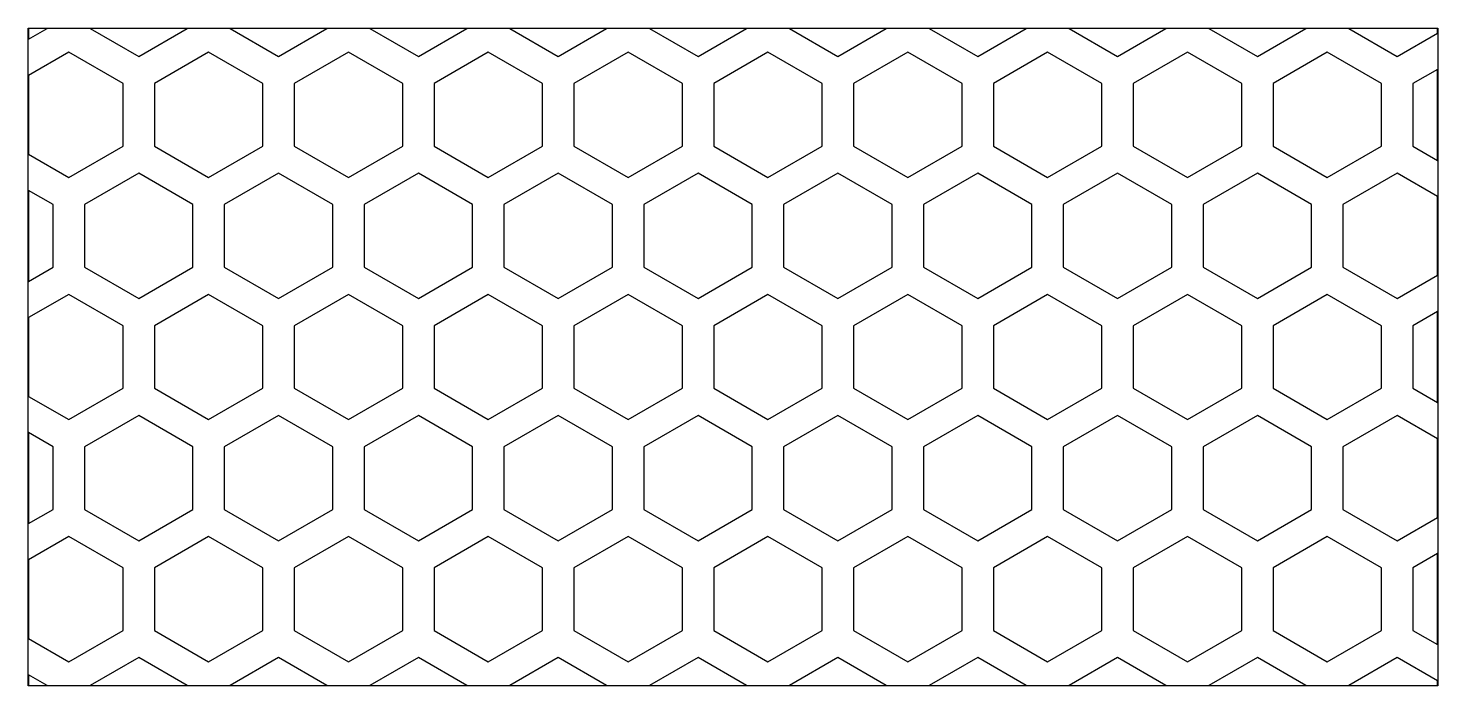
# Model space of a CAD drawing. Extents: x -22.5 to 22.5, y -23.2 to -2.2.
import ezdxf

# ---------------------------------------------------------------- set-up
doc = ezdxf.new("R2010")
doc.units = 0
doc.layers.add('Add_Red', color=1, linetype='Continuous')
doc.layers.add('Outline_Red', color=1, linetype='Continuous')

msp = doc.modelspace()

# ---------------------------------------------------------------- linework, layer by layer
at = {"layer": 'Add_Red'}
for points in [[(-21.89171, -2.26), (-22.49, -2.26), (-22.49, -2.605423), (-21.89171, -2.26)], [(-17.427608, -2.26), (-20.51732, -2.26), (-18.972464, -3.151923), (-17.427608, -2.26)], [(-12.963507, -2.26), (-16.053219, -2.26), (-14.508363, -3.151923), (-12.963507, -2.26)], [(-8.499406, -2.26), (-11.589118, -2.26), (-10.044261, -3.151923), (-8.499406, -2.26)], [(-4.035304, -2.26), (-7.125018, -2.26), (-5.580161, -3.151923), (-4.035304, -2.26)], [(0.428796, -2.259999), (-2.660917, -2.26), (-1.11606, -3.151923), (0.428796, -2.259999)], [(4.892897, -2.259999), (1.803184, -2.259999), (3.34804, -3.151923), (4.892897, -2.259999)], [(9.356998, -2.259999), (6.267284, -2.259999), (7.812141, -3.151923), (9.356998, -2.259999)], [(13.821099, -2.259999), (10.731386, -2.259999), (12.276243, -3.151923), (13.821099, -2.259999)], [(18.285201, -2.259999), (15.195485, -2.259999), (16.740343, -3.151923), (18.285201, -2.259999)], [(22.489999, -2.409708), (22.489999, -2.259999), (19.659586, -2.259999), (21.204444, -3.151923), (22.489999, -2.409708)], [(-19.472458, -6.017948), (-19.472458, -4.017948), (-21.204509, -3.017948), (-22.49, -3.760127), (-22.49, -6.275769), (-21.204509, -7.017948), (-19.472458, -6.017948)], [(-15.008357, -6.017948), (-15.008357, -4.017948), (-16.740408, -3.017948), (-18.472459, -4.017948), (-18.472459, -6.017948), (-16.740408, -7.017948), (-15.008357, -6.017948)], [(-10.544256, -6.017948), (-10.544256, -4.017948), (-12.276306, -3.017948), (-14.008357, -4.017948), (-14.008357, -6.017948), (-12.276306, -7.017948), (-10.544256, -6.017948)], [(-6.080155, -6.017948), (-6.080155, -4.017948), (-7.812206, -3.017948), (-9.544256, -4.017948), (-9.544256, -6.017948), (-7.812206, -7.017948), (-6.080155, -6.017948)], [(-1.616054, -6.017948), (-1.616054, -4.017948), (-3.348105, -3.017948), (-5.080155, -4.017948), (-5.080155, -6.017948), (-3.348105, -7.017948), (-1.616054, -6.017948)], [(2.848046, -6.017948), (2.848046, -4.017948), (1.115996, -3.017948), (-0.616054, -4.017948), (-0.616054, -6.017948), (1.115996, -7.017948), (2.848046, -6.017948)], [(7.312147, -6.017948), (7.312147, -4.017948), (5.580096, -3.017948), (3.848045, -4.017948), (3.848045, -6.017948), (5.580096, -7.017948), (7.312147, -6.017948)], [(11.776248, -6.017948), (11.776248, -4.017948), (10.044198, -3.017948), (8.312147, -4.017948), (8.312147, -6.017948), (10.044198, -7.017948), (11.776248, -6.017948)], [(16.240349, -6.017948), (16.240349, -4.017948), (14.508298, -3.017948), (12.776248, -4.017948), (12.776248, -6.017948), (14.508298, -7.017948), (16.240349, -6.017948)], [(20.70445, -6.017948), (20.70445, -4.017948), (18.972399, -3.017948), (17.240349, -4.017948), (17.240349, -6.017948), (18.972399, -7.017948), (20.70445, -6.017948)], [(22.489999, -3.564411), (21.70445, -4.017948), (21.70445, -6.017948), (22.489999, -6.471485), (22.489999, -3.564411)], [(-17.240381, -9.883974), (-17.240381, -7.883974), (-18.972432, -6.883974), (-20.704483, -7.883974), (-20.704483, -9.883974), (-18.972432, -10.883974), (-17.240381, -9.883974)], [(-12.77628, -9.883974), (-12.77628, -7.883974), (-14.50833, -6.883974), (-16.240381, -7.883974), (-16.240381, -9.883974), (-14.50833, -10.883974), (-12.77628, -9.883974)], [(-8.312179, -9.883974), (-8.312179, -7.883974), (-10.044229, -6.883974), (-11.77628, -7.883974), (-11.77628, -9.883974), (-10.044229, -10.883974), (-8.312179, -9.883974)], [(-3.848078, -9.883974), (-3.848078, -7.883974), (-5.580129, -6.883974), (-7.312179, -7.883974), (-7.312179, -9.883974), (-5.580129, -10.883974), (-3.848078, -9.883974)], [(0.616023, -9.883974), (0.616023, -7.883974), (-1.116027, -6.883974), (-2.848078, -7.883974), (-2.848078, -9.883974), (-1.116027, -10.883974), (0.616023, -9.883974)], [(5.080123, -9.883974), (5.080123, -7.883974), (3.348072, -6.883974), (1.616022, -7.883974), (1.616022, -9.883974), (3.348072, -10.883974), (5.080123, -9.883974)], [(9.544224, -9.883974), (9.544224, -7.883974), (7.812174, -6.883974), (6.080123, -7.883974), (6.080123, -9.883974), (7.812174, -10.883974), (9.544224, -9.883974)], [(14.008325, -9.883974), (14.008325, -7.883974), (12.276275, -6.883974), (10.544224, -7.883974), (10.544224, -9.883974), (12.276275, -10.883974), (14.008325, -9.883974)], [(18.472426, -9.883974), (18.472426, -7.883974), (16.740375, -6.883974), (15.008325, -7.883974), (15.008325, -9.883974), (16.740375, -10.883974), (18.472426, -9.883974)], [(22.489999, -10.141777), (22.489999, -7.626171), (21.204477, -6.883974), (19.472426, -7.883974), (19.472426, -9.883974), (21.204477, -10.883974), (22.489999, -10.141777)], [(-21.704482, -9.883974), (-21.704482, -7.883974), (-22.49, -7.430455), (-22.49, -10.337493), (-21.704482, -9.883974)], [(-19.472426, -13.75), (-19.472426, -11.749999), (-21.204477, -10.749999), (-22.49, -11.492196), (-22.489999, -14.007803), (-21.204477, -14.75), (-19.472426, -13.75)], [(-15.008325, -13.75), (-15.008325, -11.749999), (-16.740375, -10.749999), (-18.472426, -11.749999), (-18.472426, -13.75), (-16.740375, -14.75), (-15.008325, -13.75)], [(-10.544223, -13.75), (-10.544223, -11.749999), (-12.276274, -10.749999), (-14.008325, -11.749999), (-14.008325, -13.75), (-12.276274, -14.75), (-10.544223, -13.75)], [(-6.080123, -13.75), (-6.080123, -11.749999), (-7.812174, -10.749999), (-9.544223, -11.749999), (-9.544223, -13.75), (-7.812174, -14.75), (-6.080123, -13.75)], [(-1.616021, -13.75), (-1.616021, -11.749999), (-3.348072, -10.749999), (-5.080123, -11.749999), (-5.080123, -13.75), (-3.348072, -14.75), (-1.616021, -13.75)], [(2.848078, -13.75), (2.848078, -11.749999), (1.116028, -10.749999), (-0.616022, -11.749999), (-0.616022, -13.75), (1.116028, -14.75), (2.848078, -13.75)], [(7.312179, -13.75), (7.312179, -11.749999), (5.580129, -10.749999), (3.848078, -11.749999), (3.848078, -13.75), (5.580129, -14.75), (7.312179, -13.75)], [(11.776281, -13.75), (11.776281, -11.749999), (10.04423, -10.749999), (8.312179, -11.749999), (8.312179, -13.75), (10.04423, -14.75), (11.776281, -13.75)], [(16.240381, -13.75), (16.240381, -11.749999), (14.50833, -10.749999), (12.776281, -11.749999), (12.776281, -13.75), (14.50833, -14.75), (16.240381, -13.75)], [(20.704483, -13.75), (20.704483, -11.749999), (18.972432, -10.749999), (17.240381, -11.749999), (17.240381, -13.75), (18.972432, -14.75), (20.704483, -13.75)], [(22.489999, -11.29648), (21.704482, -11.749999), (21.704482, -13.75), (22.49, -14.203519), (22.489999, -11.29648)], [(-17.240349, -17.616025), (-17.240349, -15.616025), (-18.972399, -14.616025), (-20.70445, -15.616025), (-20.70445, -17.616025), (-18.972399, -18.616025), (-17.240349, -17.616025)], [(-12.776247, -17.616025), (-12.776247, -15.616025), (-14.508298, -14.616025), (-16.240349, -15.616025), (-16.240349, -17.616025), (-14.508298, -18.616025), (-12.776247, -17.616025)], [(-8.312147, -17.616025), (-8.312147, -15.616025), (-10.044196, -14.616025), (-11.776247, -15.616025), (-11.776247, -17.616025), (-10.044196, -18.616025), (-8.312147, -17.616025)], [(-3.848045, -17.616025), (-3.848045, -15.616025), (-5.580096, -14.616025), (-7.312147, -15.616025), (-7.312147, -17.616025), (-5.580096, -18.616025), (-3.848045, -17.616025)], [(0.616055, -17.616025), (0.616055, -15.616025), (-1.115995, -14.616025), (-2.848046, -15.616025), (-2.848046, -17.616025), (-1.115995, -18.616025), (0.616055, -17.616025)], [(5.080155, -17.616025), (5.080155, -15.616025), (3.348105, -14.616025), (1.616055, -15.616025), (1.616055, -17.616025), (3.348105, -18.616025), (5.080155, -17.616025)], [(9.544257, -17.616025), (9.544257, -15.616025), (7.812206, -14.616025), (6.080155, -15.616025), (6.080155, -17.616025), (7.812206, -18.616025), (9.544257, -17.616025)], [(14.008357, -17.616025), (14.008357, -15.616025), (12.276308, -14.616025), (10.544257, -15.616025), (10.544257, -17.616025), (12.276308, -18.616025), (14.008357, -17.616025)], [(18.472459, -17.616025), (18.472459, -15.616025), (16.740408, -14.616025), (15.008357, -15.616025), (15.008357, -17.616025), (16.740408, -18.616025), (18.472459, -17.616025)], [(22.49, -17.873847), (22.49, -15.358203), (21.204509, -14.616025), (19.472458, -15.616025), (19.472458, -17.616025), (21.204509, -18.616025), (22.49, -17.873847)], [(-21.70445, -17.616025), (-21.70445, -15.616025), (-22.489999, -15.162488), (-22.489999, -18.069562), (-21.70445, -17.616025)], [(-19.472393, -21.482051), (-19.472393, -19.482051), (-21.204444, -18.482051), (-22.489999, -19.224267), (-22.489999, -21.739835), (-21.204444, -22.482051), (-19.472393, -21.482051)], [(-15.008292, -21.482051), (-15.008292, -19.482051), (-16.740343, -18.482051), (-18.472394, -19.482051), (-18.472394, -21.482051), (-16.740343, -22.482051), (-15.008292, -21.482051)], [(-10.544191, -21.482051), (-10.544191, -19.482051), (-12.276242, -18.482051), (-14.008292, -19.482051), (-14.008292, -21.482051), (-12.276242, -22.482051), (-10.544191, -21.482051)], [(-6.08009, -21.482051), (-6.08009, -19.482051), (-7.812141, -18.482051), (-9.544191, -19.482051), (-9.544191, -21.482051), (-7.812141, -22.482051), (-6.08009, -21.482051)], [(-1.615989, -21.482051), (-1.615989, -19.482051), (-3.34804, -18.482051), (-5.080091, -19.482051), (-5.080091, -21.482051), (-3.34804, -22.482051), (-1.615989, -21.482051)], [(2.848111, -21.482051), (2.848111, -19.482051), (1.116061, -18.482051), (-0.615989, -19.482051), (-0.615989, -21.482051), (1.116061, -22.482051), (2.848111, -21.482051)], [(7.312212, -21.482051), (7.312212, -19.482051), (5.580161, -18.482051), (3.84811, -19.482051), (3.84811, -21.482051), (5.580161, -22.482051), (7.312212, -21.482051)], [(11.776313, -21.482051), (11.776313, -19.482051), (10.044262, -18.482051), (8.312212, -19.482051), (8.312212, -21.482051), (10.044262, -22.482051), (11.776313, -21.482051)], [(16.240414, -21.482051), (16.240414, -19.482051), (14.508363, -18.482051), (12.776313, -19.482051), (12.776313, -21.482051), (14.508363, -22.482051), (16.240414, -21.482051)], [(20.704515, -21.482051), (20.704515, -19.482051), (18.972464, -18.482051), (17.240413, -19.482051), (17.240413, -21.482051), (18.972464, -22.482051), (20.704515, -21.482051)], [(22.49, -19.028551), (21.704515, -19.482051), (21.704515, -21.482051), (22.49, -21.935551), (22.49, -19.028551)], [(-17.427509, -23.24), (-18.972367, -22.348076), (-20.517225, -23.24), (-17.427509, -23.24)], [(-12.963409, -23.24), (-14.508266, -22.348076), (-16.053123, -23.24), (-12.963409, -23.24)], [(-8.499308, -23.24), (-10.044164, -22.348076), (-11.589021, -23.24), (-8.499308, -23.24)], [(-4.035207, -23.24), (-5.580064, -22.348076), (-7.124921, -23.24), (-4.035207, -23.24)], [(0.428893, -23.239999), (-1.115962, -22.348076), (-2.660819, -23.24), (0.428893, -23.239999)], [(4.892994, -23.239999), (3.348137, -22.348076), (1.803281, -23.239999), (4.892994, -23.239999)], [(9.357095, -23.239999), (7.812238, -22.348076), (6.267382, -23.239999), (9.357095, -23.239999)], [(13.821196, -23.239999), (12.27634, -22.348076), (10.731483, -23.239999), (13.821196, -23.239999)], [(18.285296, -23.239999), (16.74044, -22.348076), (15.195584, -23.239999), (18.285296, -23.239999)], [(22.49, -23.239999), (22.49, -23.090236), (21.204542, -22.348076), (19.659686, -23.239999), (22.49, -23.239999)], [(-21.89161, -23.24), (-22.489999, -22.89452), (-22.489999, -23.24), (-21.89161, -23.24)]]:
    msp.add_lwpolyline(points, dxfattribs=at)
at = {"layer": 'Outline_Red'}
msp.add_lwpolyline([(-22.5, -2.25), (22.5, -2.25), (22.5, -23.25), (-22.5, -23.25), (-22.5, -2.25)], dxfattribs=at)

doc.saveas('drawing.dxf')
